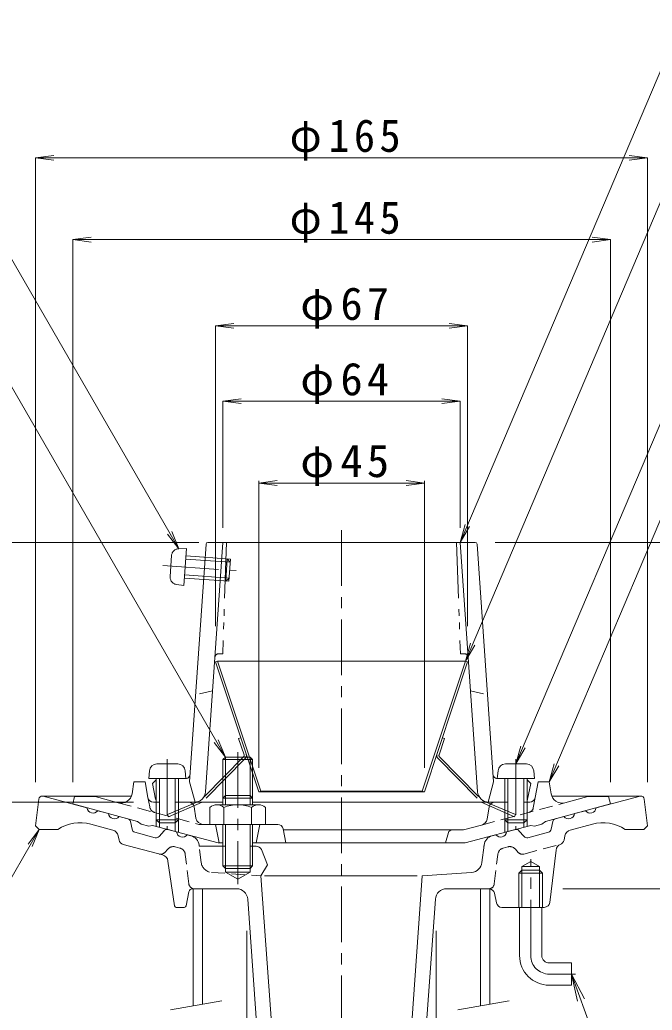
# Model space of a CAD drawing. Units: millimetres, scale not verified. Extents: x -286 to 229, y -348 to 411.
# Drawn here: x -123 to 47.5, y -21 to 245.9 of the extents above; entities that cross this region are included whole.
import ezdxf

# ---------------------------------------------------------------- set-up
doc = ezdxf.new("R2010")
doc.units = ezdxf.units.MM
doc.header["$LTSCALE"] = 3
for name, pattern in [('CHAIN1', [8, 5, -1, 1, -1]), ('DASHED1', [1.8, 1.2, -0.6]), ('DOUBLE_CHAIN1', [8.8, 5, -1, 0.6, -0.6, 0.6, -1])]:
    doc.linetypes.add(name, pattern=pattern)
for name, color, linetype, lineweight in [('0-1_躯体', 2, 'Continuous', 9), ('0-2_仕上', 4, 'Continuous', 9), ('0-3_建具', 4, 'Continuous', 9), ('0-4_その他', 7, 'Continuous', 9), ('0-5_寸法', 7, 'Continuous', 9), ('0-6_ハッチ', 2, 'DOUBLE_CHAIN1', 9)]:
    doc.layers.add(name, color=color, linetype=linetype, lineweight=lineweight)
doc.styles.add('ＭＳ ゴシック', font='')
doc.styles.get('ＭＳ ゴシック').set_extended_font_data('MS Gothic')

msp = doc.modelspace()

# ---------------------------------------------------------------- linework, layer by layer
at = {"layer": '0-1_躯体', "color": 3, "linetype": 'CHAIN1'}
for p, q in [((-36.259, 108.319), (-36.259, -48.995)), ((14.741, -6.307), (14.741, 19.693)), ((19.741, -11.307), (26.834, -11.307))]:
    msp.add_line(p, q, dxfattribs=at)
at = {"layer": '0-1_躯体', "color": 4, "linetype": 'CHAIN1'}
msp.add_line((-64.259, 48.517), (-64.259, 12.967), dxfattribs=at)
at = {"layer": '0-1_躯体', "color": 4}
for p, q in [((-67.582, 47.193), (-68.259, 46.517)), ((-68.259, 46.517), (-60.259, 46.517)), ((-68.259, 46.517), (-68.259, 34.349)), ((-67.582, 47.193), (-60.935, 47.193)), ((-67.582, 47.193), (-67.582, 34.349)), ((-60.259, 46.517), (-60.935, 47.193)), ((-60.935, 47.193), (-60.935, 34.349)), ((-60.259, 46.517), (-60.259, 34.349)), ((-71.759, 33.627), (-71.759, 29.049)), ((-69.882, 34.349), (-58.635, 34.349)), ((-68.006, 33.627), (-68.006, 29.049)), ((-60.512, 33.627), (-60.512, 29.049)), ((-56.759, 33.627), (-56.759, 29.049)), ((-71.759, 29.049), (-56.759, 29.049)), ((-68.259, 29.049), (-68.259, 17.869)), ((-67.582, 29.049), (-67.582, 17.193)), ((-60.935, 29.049), (-60.935, 17.193)), ((-60.259, 29.049), (-60.259, 17.869))]:
    msp.add_line(p, q, dxfattribs=at)
at = {"layer": '0-1_躯体'}
for p, q in [((-92.752, 37.33), (-92.259, 40.549)), ((-89.259, 40.549), (-92.259, 40.549)), ((-88.457, 36.273), (-89.259, 40.549)), ((15.94, 36.273), (16.741, 40.549)), ((16.741, 40.549), (19.741, 40.549)), ((20.234, 37.33), (19.741, 40.549)), ((-108.759, 34.549), (-108.259, 36.549)), ((-102.7, 36.549), (-108.259, 36.549)), ((-96.494, 34.886), (-102.7, 36.549)), ((-86.983, 35.049), (-85.389, 35.049)), ((-81.129, 35.049), (-77.524, 35.049)), ((8.611, 35.049), (5.007, 35.049)), ((14.465, 35.049), (12.871, 35.049)), ((23.976, 34.886), (30.182, 36.549)), ((30.182, 36.549), (35.741, 36.549)), ((36.241, 34.549), (35.741, 36.549)), ((-86.259, 32.464), (-86.259, 28.52)), ((-80.259, 32.464), (-80.259, 26.912)), ((-76.046, 33.802), (-75.518, 30.712)), ((3.528, 33.802), (2.957, 30.459)), ((7.741, 32.762), (7.741, 26.912)), ((13.741, 32.762), (13.741, 28.52)), ((-85.389, 29.449), (-85.389, 28.287)), ((-81.129, 29.449), (-81.129, 27.146)), ((8.611, 29.449), (8.611, 27.146)), ((12.871, 29.449), (12.871, 28.287)), ((-88.259, 28.538), (-87.259, 28.788)), ((-69.572, 24.049), (-87.259, 28.788)), ((-53.489, 29.049), (-73.546, 29.049)), ((-70.259, 29.049), (-69.259, 24.049)), ((-58.259, 29.049), (-59.259, 24.049)), ((-52.018, 27.843), (-51.259, 24.049)), ((-3.407, 27.549), (-51.959, 27.549)), ((-7.466, 26.824), (-8.259, 24.049)), ((1.503, 28.864), (-3.407, 27.549)), ((-2.946, 24.049), (14.741, 28.788)), ((15.741, 28.538), (14.741, 28.788)), ((-68.259, 24.049), (-69.572, 24.049)), ((-60.259, 24.049), (-2.946, 24.049))]:
    msp.add_line(p, q, dxfattribs=at)
at = {"layer": '0-1_躯体', "color": 3}
for p, q in [((-117.868, 35.817), (-118.759, 28.693)), ((-116.876, 36.693), (-92.923, 36.693)), ((-116.759, 36.693), (-104.903, 33.516)), ((44.358, 36.693), (20.405, 36.693)), ((44.241, 36.693), (32.386, 33.516)), ((45.351, 35.817), (46.241, 28.693)), ((-102.005, 32.739), (-99.108, 31.963)), ((29.488, 32.739), (26.59, 31.963)), ((-93.909, 30.57), (-96.21, 31.186)), ((-92.763, 27.729), (-93.188, 29.804)), ((20.246, 27.729), (20.67, 29.804)), ((21.391, 30.57), (23.692, 31.186)), ((-97.929, 27.506), (-103.9, 29.106)), ((-86.475, 25.472), (-92.043, 26.964)), ((-84.063, 27.359), (-85.468, 25.775)), ((-83.056, 27.662), (-80.755, 27.045)), ((10.538, 27.662), (8.237, 27.045)), ((11.545, 27.359), (12.95, 25.775)), ((13.958, 25.472), (19.525, 26.964)), ((25.411, 27.506), (31.382, 29.106)), ((-96.487, 25.975), (-96.249, 24.808)), ((-76.877, 26.006), (-77.857, 26.269)), ((4.359, 26.006), (5.34, 26.269)), ((23.97, 25.975), (23.731, 24.808)), ((-84.531, 20.81), (-95.167, 23.66)), ((-74.641, 23.192), (-74.675, 23.474)), ((-67.582, 23.192), (-74.641, 23.192)), ((-59.274, 23.192), (-60.935, 23.192)), ((-57.882, 22.25), (-56.259, 18.193)), ((1.578, 18.752), (2.158, 23.474)), ((2.123, 23.192), (2.158, 23.474)), ((19.899, 8.014), (21.584, 22.1)), ((-81.321, 7.121), (-83.07, 19.166)), ((12.381, 17.693), (14.741, 19.055)), ((-67.582, 16.193), (-67.582, 17.193)), ((-67.582, 16.193), (-60.935, 16.193)), ((-67.582, 16.193), (-64.259, 14.274)), ((-60.935, 16.193), (-64.259, 14.274)), ((-60.935, 17.193), (-60.935, 16.193)), ((-56.259, 18.193), (-57.999, 15.193)), ((-1.19, 16.125), (-14.519, 15.193)), ((11.566, 15.893), (12.381, 16.693)), ((12.381, 6.693), (12.381, 17.693)), ((12.381, 16.693), (17.101, 16.693)), ((17.101, 6.693), (17.101, 17.693)), ((17.101, 16.693), (17.916, 15.893)), ((-57.999, 15.193), (-54.749, -30.307)), ((-15.903, 15.193), (-57.034, 15.193)), ((-14.519, 15.193), (-17.769, -30.307)), ((11.566, 15.893), (17.916, 15.893)), ((11.566, 6.693), (11.566, 15.893)), ((17.916, 6.693), (17.916, 15.893)), ((-78.178, 7.094), (-77.42, 10.889)), ((-76.439, 11.693), (-76.259, 11.693)), ((-64.543, 11.693), (-76.029, 11.693)), ((-7.974, 11.693), (3.414, 11.693)), ((-61.56, 8.908), (-58.759, -30.307)), ((-10.958, 8.906), (-13.759, -30.307)), ((4.982, 10.487), (5.5, 7.898)), ((-80.826, 6.693), (-78.669, 6.693)), ((6.971, 6.693), (18.41, 6.693)), ((11.741, -6.307), (11.741, 6.693)), ((17.741, -6.307), (17.741, 6.693)), ((19.741, -8.307), (25.741, -8.307)), ((25.741, -8.307), (25.741, -14.307)), ((19.741, -14.307), (25.741, -14.307))]:
    msp.add_line(p, q, dxfattribs=at)
at = {"layer": '0-1_躯体', "linetype": 'DASHED1'}
for p, q in [((-96.494, 34.886), (-74.709, 29.049)), ((-87.991, 33.783), (-88.457, 36.273)), ((1.503, 28.864), (23.976, 34.886)), ((15.415, 33.474), (15.94, 36.273)), ((-73.546, 29.049), (-74.709, 29.049))]:
    msp.add_line(p, q, dxfattribs=at)
at = {"layer": '0-1_躯体', "color": 4, "linetype": 'DOUBLE_CHAIN1'}
for p, q in [((-67.582, 36.84), (-68.259, 36.164)), ((-68.259, 36.164), (-60.259, 36.164)), ((-67.582, 36.84), (-60.935, 36.84)), ((-60.259, 36.164), (-60.935, 36.84))]:
    msp.add_line(p, q, dxfattribs=at)
at = {"layer": '0-1_躯体', "color": 3, "linetype": 'DASHED1'}
for p, q in [((-83.12, 22.393), (-83.91, 21.502)), ((-81.106, 22.998), (-79.866, 22.666)), ((-74.096, 18.752), (-74.641, 23.192)), ((8.589, 22.998), (7.349, 22.666)), ((10.603, 22.393), (11.393, 21.502)), ((12.903, 21.049), (22.65, 23.66)), ((-77.421, 13.01), (-78.399, 20.978)), ((4.903, 13.01), (5.881, 20.978)), ((-71.327, 16.125), (-57.999, 15.193))]:
    msp.add_line(p, q, dxfattribs=at)
at = {"layer": '0-1_躯体'}
for points in [[(-88.259, 28.538), (-90.259, 29.074), (-91.259, 29.86), (-108.759, 34.549)], [(15.741, 28.538), (17.741, 29.074), (18.741, 29.86), (36.241, 34.549)]]:
    msp.add_lwpolyline(points, dxfattribs=at)
at = {"layer": '0-1_躯体', "color": 3}
for points in [[(-118.759, 28.693), (-117.759, 27.693), (-112.759, 27.693)], [(46.241, 28.693), (45.241, 27.693), (40.241, 27.693)], [(12.381, 17.693), (17.101, 17.693), (14.741, 19.055)]]:
    msp.add_lwpolyline(points, dxfattribs=at)
at = {"layer": '0-1_躯体', "color": 4}
msp.add_lwpolyline([(-60.259, 17.869), (-68.259, 17.869), (-67.582, 17.193), (-60.935, 17.193)], close=True, dxfattribs=at)
at = {"layer": '0-1_躯体', "color": 3}
for centre, radius, start, end in [((-116.876, 35.693), 1, 90, 172.87573), ((44.358, 35.693), 1, 7.12427, 90), ((-103.293, 33.731), 1.625, 187.62059, 322.3797), ((30.775, 33.731), 1.625, 217.6203, 352.37941), ((-106.747, 18.481), 11, 74.99973, 123.12935), ((-97.497, 32.178), 1.625, 187.62059, 322.3797), ((-94.168, 29.604), 1, 11.56538, 75.0005), ((21.65, 29.604), 1, 104.9995, 168.43462), ((24.979, 32.178), 1.625, 217.6203, 352.37941), ((34.229, 18.481), 11, 56.87065, 105.00027), ((-98.447, 25.574), 2, 11.56517, 75.0005), ((-91.784, 27.93), 1, 191.56642, 255.0005), ((-83.315, 26.696), 1, 75.00078, 138.43498), ((-79.144, 27.261), 1.625, 187.61911, 322.38022), ((6.627, 27.261), 1.625, 217.61978, 352.38089), ((10.797, 26.696), 1, 41.56502, 104.99922), ((19.266, 27.93), 1, 284.9995, 348.43358), ((25.929, 25.574), 2, 104.9995, 168.43483), ((-94.779, 25.109), 1.5, 191.56601, 254.99918), ((-86.216, 26.438), 1, 255.0005, 318.43578), ((-77.653, 23.108), 3, 6.99973, 74.99982), ((5.135, 23.108), 3, 105.00018, 173.00027), ((13.699, 26.438), 1, 221.56422, 284.9995), ((22.261, 25.109), 1.5, 285.00009, 348.43399), ((-59.274, 21.693), 1.5, 21.80128, 90), ((23.57, 21.863), 2, 111.9487, 173.18044), ((-85.049, 18.878), 2, 8.26039, 74.99913), ((-1.4, 19.117), 3, 273.99982, 352.99992), ((-76.439, 10.693), 1, 90, 168.69046), ((-64.552, 8.693), 3, 4.08546, 90), ((-7.966, 8.693), 3, 90, 175.91454), ((3.511, 10.192), 1.5, 11.31021, 90), ((18.41, 8.193), 1.5, 270, 353.18025), ((-80.826, 7.193), 0.5, 188.26138, 270), ((-78.669, 7.193), 0.5, 270, 348.69006), ((6.971, 8.193), 1.5, 191.31021, 270), ((19.741, -6.307), 8, 180, 270), ((19.741, -6.307), 2, 180, 270)]:
    msp.add_arc(centre, radius, start, end, dxfattribs=at)
at = {"layer": '0-1_躯体'}
for centre, radius, start, end in [((-95.717, 37.784), 3, 254.99973, 351.29286), ((-86.983, 36.549), 1.5, 190.61565, 270), ((-77.524, 33.549), 1.5, 9.69667, 90), ((5.007, 33.549), 1.5, 90, 170.30333), ((14.465, 36.549), 1.5, 270, 349.38435), ((23.2, 37.784), 3, 188.70714, 285.00027), ((-73.546, 31.049), 2, 189.69554, 270), ((0.986, 30.796), 2, 285.00002, 350.3044), ((-53.489, 27.549), 1.5, 11.31021, 90), ((-6.505, 26.549), 1, 90, 164.05402)]:
    msp.add_arc(centre, radius, start, end, dxfattribs=at)
at = {"layer": '0-1_躯体', "linetype": 'DASHED1'}
for centre, radius, start, end in [((-86.025, 34.152), 2, 190.61488, 254.99998), ((13.941, 33.75), 1.5, 285.00009, 349.38461)]:
    msp.add_arc(centre, radius, start, end, dxfattribs=at)
at = {"layer": '0-1_躯体', "color": 4}
for centre, radius, start, end in [((-69.882, 31.549), 2.8, 47.92557, 132.07463), ((-64.259, 24.259), 10.089, 68.19786, 111.80214), ((-58.635, 31.549), 2.8, 47.92572, 132.07428)]:
    msp.add_arc(centre, radius, start, end, dxfattribs=at)
at = {"layer": '0-1_躯体', "color": 3, "linetype": 'DASHED1'}
for centre, radius, start, end in [((-85.033, 22.498), 1.5, 254.99991, 318.43504), ((-81.624, 21.067), 2, 75.0005, 138.43507), ((-80.384, 20.734), 2, 7.00012, 75.00037), ((7.866, 20.734), 2, 104.99963, 172.99988), ((9.106, 21.067), 2, 41.56493, 104.9995), ((12.515, 22.498), 1.5, 221.56496, 285.00009), ((-71.118, 19.117), 3, 187.00008, 266.00018), ((-75.932, 13.193), 1.5, 187.00052, 270), ((3.414, 13.193), 1.5, 270, 352.99948)]:
    msp.add_arc(centre, radius, start, end, dxfattribs=at)
at = {"layer": '0-1_躯体', "color": 3, "linetype": 'CHAIN1'}
msp.add_arc((19.741, -6.307), 5, 180, 270, dxfattribs=at)
at = {"layer": '0-2_仕上', "color": 6}
for p, q in [((-72.936, 37.841), (-68.259, 105.049)), ((-72.303, 105.049), (-0.214, 105.049)), ((0.419, 37.841), (-4.259, 105.049)), ((0.284, 104.584), (4.741, 40.549)), ((-87.259, 40.049), (-86.259, 41.049)), ((-86.42, 35.853), (-87.259, 40.049)), ((-78.079, 41.458), (-80.259, 41.349)), ((4.741, 40.549), (3.241, 35.054)), ((5.561, 41.458), (7.741, 41.349)), ((14.741, 40.049), (13.741, 41.049)), ((13.902, 35.853), (14.741, 40.049)), ((-77.524, 35.049), (-68.259, 35.049)), ((-60.259, 35.049), (5.007, 35.049))]:
    msp.add_line(p, q, dxfattribs=at)
at = {"layer": '0-2_仕上', "color": 6, "linetype": 'DOUBLE_CHAIN1'}
for p, q in [((-67.259, 105.049), (-68.306, 75.049)), ((-5.259, 105.049), (-4.211, 75.049)), ((-69.414, 75.049), (-68.306, 75.049)), ((-3.104, 75.049), (-4.211, 75.049))]:
    msp.add_line(p, q, dxfattribs=at)
at = {"layer": '0-2_仕上', "linetype": 'DOUBLE_CHAIN1'}
for p, q in [((-82.098, 101.497), (-82.49, 95.859)), ((-80.138, 103.358), (-78.056, 103.395)), ((-78.056, 103.395), (-78.751, 93.419)), ((-84.434, 98.827), (-64.372, 97.43)), ((-78.256, 100.532), (-66.285, 99.699)), ((-78.551, 96.282), (-66.58, 95.449)), ((-80.807, 93.744), (-78.751, 93.419)), ((-78.612, 95.414), (-66.641, 94.581)), ((-66.58, 95.449), (-67.509, 94.642))]:
    msp.add_line(p, q, dxfattribs=at)
at = {"layer": '0-2_仕上', "color": 6, "linetype": 'DASHED1'}
for p, q in [((-71.043, 65.049), (-75.623, 64.049)), ((-1.475, 65.049), (3.106, 64.049))]:
    msp.add_line(p, q, dxfattribs=at)
at = {"layer": '0-2_仕上', "linetype": 'CHAIN1'}
for p, q in [((-83.259, 46.598), (-83.259, 27.716)), ((10.741, 46.598), (10.741, 27.716))]:
    msp.add_line(p, q, dxfattribs=at)
at = {"layer": '0-2_仕上'}
for p, q in [((-88.077, 43.523), (-88.259, 41.449)), ((-86.085, 45.349), (-80.433, 45.349)), ((-78.44, 43.523), (-78.259, 41.449)), ((5.923, 43.523), (5.741, 41.449)), ((13.567, 45.349), (7.915, 45.349)), ((15.56, 43.523), (15.741, 41.449)), ((-88.259, 41.449), (-78.259, 41.449)), ((-86.259, 41.449), (-86.259, 30.319)), ((-85.389, 41.449), (-85.389, 29.449)), ((-81.129, 41.449), (-81.129, 29.449)), ((-80.259, 41.449), (-80.259, 30.319)), ((15.741, 41.449), (5.741, 41.449)), ((7.741, 41.449), (7.741, 30.319)), ((8.611, 41.449), (8.611, 29.449)), ((12.871, 41.449), (12.871, 29.449)), ((13.741, 41.449), (13.741, 30.319)), ((-85.389, 29.449), (-86.259, 30.319)), ((-86.259, 30.319), (-80.259, 30.319)), ((-85.389, 29.449), (-81.129, 29.449)), ((-81.129, 29.449), (-80.259, 30.319)), ((8.611, 29.449), (7.741, 30.319)), ((13.741, 30.319), (7.741, 30.319)), ((12.871, 29.449), (8.611, 29.449)), ((12.871, 29.449), (13.741, 30.319))]:
    msp.add_line(p, q, dxfattribs=at)
at = {"layer": '0-2_仕上', "color": 6}
msp.add_lwpolyline([(-72.802, 104.584), (-77.259, 40.549), (-75.759, 35.054)], dxfattribs=at)
at = {"layer": '0-2_仕上', "linetype": 'DOUBLE_CHAIN1'}
for points in [[(-78.195, 101.4), (-66.224, 100.567), (-66.641, 94.581)], [(-66.285, 99.699), (-67.092, 100.627), (-67.509, 94.642)]]:
    msp.add_lwpolyline(points, dxfattribs=at)
at = {"layer": '0-2_仕上', "color": 6}
for centre, radius, start, end in [((-72.303, 104.549), 0.5, 90, 176.01863), ((-0.214, 104.549), 0.5, 3.98137, 90), ((-78.128, 42.457), 1, 272.86212, 356.01863), ((5.611, 42.457), 1, 183.98137, 267.13788), ((-75.929, 38.049), 3, 270, 356.01866), ((3.412, 38.049), 3, 183.98134, 270), ((-85.439, 36.049), 1, 191.31021, 214.94307), ((12.921, 36.049), 1, 325.05693, 348.68979)]:
    msp.add_arc(centre, radius, start, end, dxfattribs=at)
at = {"layer": '0-2_仕上', "linetype": 'DOUBLE_CHAIN1'}
for centre, start, end in [((-80.103, 101.359), 91.01801, 176.01799), ((-80.495, 95.72), 176.01799, 261.01797)]:
    msp.add_arc(centre, 2, start, end, dxfattribs=at)
at = {"layer": '0-2_仕上', "color": 6, "linetype": 'DOUBLE_CHAIN1'}
for centre, start, end in [((-69.414, 74.049), 90, 176.01874), ((-3.104, 74.049), 3.98126, 90)]:
    msp.add_arc(centre, 1, start, end, dxfattribs=at)
at = {"layer": '0-2_仕上'}
for centre, start, end in [((-86.085, 43.349), 90, 174.99998), ((-80.433, 43.349), 5.00002, 90), ((7.915, 43.349), 90, 174.99998), ((13.567, 43.349), 5.00002, 90)]:
    msp.add_arc(centre, 2, start, end, dxfattribs=at)
at = {"layer": '0-3_建具'}
for p, q in [((-76.259, 11.693), (-76.259, -19.884)), ((-73.759, 11.693), (-76.259, 11.693)), ((-73.759, 11.693), (-73.759, -19.444)), ((1.241, 11.693), (3.741, 11.693)), ((1.241, 11.693), (1.241, -19.884)), ((3.741, 11.693), (3.741, -19.444))]:
    msp.add_line(p, q, dxfattribs=at)
at = {"layer": '0-3_建具', "color": 7}
for p, q in [((-82.372, -20.962), (-68.585, -18.531)), ((-4.872, -20.962), (8.915, -18.531))]:
    msp.add_line(p, q, dxfattribs=at)
at = {"layer": '0-4_その他'}
for p, q in [((-118.759, 208.741), (-113.802, 209.394)), ((-118.759, 208.741), (46.241, 208.741)), ((-118.759, 208.741), (-113.802, 208.089)), ((-118.759, 208.741), (-118.759, 40.47)), ((46.241, 208.741), (41.284, 209.394)), ((46.241, 208.741), (41.284, 208.089)), ((46.241, 208.741), (46.241, 40.47)), ((-108.759, 186.677), (-103.802, 187.329)), ((36.241, 186.677), (31.284, 187.329)), ((-108.759, 186.677), (36.241, 186.677)), ((-108.759, 186.677), (-103.802, 186.024)), ((-108.759, 186.677), (-108.759, 40.47)), ((36.241, 186.677), (31.284, 186.024)), ((36.241, 186.677), (36.241, 40.47)), ((-70.259, 163.451), (-65.302, 164.104)), ((-70.259, 163.451), (-2.259, 163.451)), ((-70.259, 163.451), (-65.302, 162.798)), ((-70.259, 163.451), (-70.259, 82.444)), ((-2.259, 163.451), (-7.216, 164.104)), ((-2.259, 163.451), (-7.216, 162.798)), ((-2.259, 163.451), (-2.259, 82.444)), ((-68.259, 143.128), (-63.302, 143.781)), ((-68.259, 143.128), (-4.259, 143.128)), ((-68.259, 143.128), (-63.302, 142.476)), ((-68.259, 143.128), (-68.259, 109.029)), ((-4.259, 143.128), (-9.216, 143.781)), ((-4.259, 143.128), (-9.216, 142.476)), ((-4.259, 143.128), (-4.259, 109.029)), ((-58.592, 121.073), (-53.635, 121.726)), ((-58.592, 121.673), (-58.592, 44.289)), ((-58.592, 121.073), (-13.925, 121.073)), ((-58.592, 121.073), (-53.635, 120.421)), ((-13.925, 121.073), (-18.883, 121.726)), ((-13.925, 121.073), (-18.883, 120.421)), ((-13.925, 121.673), (-13.925, 44.289)), ((-147.427, 105.049), (-74.726, 105.049)), ((93.638, 105.049), (5.131, 105.049)), ((-147.427, 35.049), (-92.332, 35.049)), ((71.059, 11.693), (23.427, 11.693)), ((-61.759, -84.068), (-61.759, 0.383)), ((-10.759, -84.068), (-10.759, 0.383))]:
    msp.add_line(p, q, dxfattribs=at)
at = {"layer": '0-5_寸法'}
for p, q in [((-4.259, 105.049), (55.543, 245.933)), ((-2.828, 73.049), (53.59, 205.963)), ((-80.138, 103.358), (-125.507, 181.939)), ((10.741, 45.349), (59.592, 160.434)), ((-67.582, 47.193), (-125.235, 147.049)), ((-4.259, 105.049), (-2.923, 109.867)), ((-80.138, 103.358), (-83.182, 107.325)), ((-80.138, 103.358), (-82.052, 107.978)), ((-4.259, 105.049), (-1.721, 109.357)), ((-2.828, 73.049), (-1.492, 77.867)), ((-2.828, 73.049), (-0.29, 77.357)), ((-67.582, 47.193), (-70.626, 51.159)), ((-67.582, 47.193), (-69.496, 51.812)), ((10.741, 45.349), (12.077, 50.167)), ((10.741, 45.349), (13.279, 49.657)), ((19.741, 40.549), (21.077, 45.367)), ((19.741, 40.549), (22.279, 44.857)), ((-117.759, 27.693), (-143.74, -17.307)), ((-117.759, 27.693), (-120.803, 23.726)), ((-117.759, 27.693), (-119.672, 23.073)), ((25.741, -11.307), (73.424, -142.316)), ((25.741, -11.307), (29.204, -17.96)), ((25.741, -11.307), (27.364, -18.63))]:
    msp.add_line(p, q, dxfattribs=at)
msp.add_lwpolyline([(19.741, 40.549), (56.117, 126.246), (171.168, 126.246)], dxfattribs=at)
at = {"layer": '0-6_ハッチ', "linetype": 'Continuous'}
for p, q in [((-69.69, 73.049), (-70.259, 72.859)), ((-69.69, 73.049), (-2.828, 73.049)), ((-58.023, 38.049), (-69.69, 73.049)), ((-14.495, 38.049), (-2.828, 73.049)), ((-13.925, 37.859), (-2.259, 72.859)), ((-2.828, 73.049), (-2.259, 72.859)), ((-58.592, 37.859), (-13.925, 37.859)), ((-14.495, 38.049), (-58.023, 38.049)), ((-14.495, 38.049), (-13.925, 37.859))]:
    msp.add_line(p, q, dxfattribs=at)
at = {"layer": '0-6_ハッチ'}
for p, q in [((-64.015, 52.229), (-63.445, 52.419)), ((-62.55, 47.834), (-64.015, 52.229)), ((-9.968, 47.834), (-8.503, 52.229)), ((-8.503, 52.229), (-9.072, 52.419)), ((-62.691, 47.224), (-74.205, 35.524)), ((-62.264, 46.803), (-73.86, 35.019)), ((-10.254, 46.803), (1.342, 35.019)), ((-9.826, 47.224), (1.687, 35.524)), ((-83.161, 31.685), (-74.205, 35.524)), ((10.643, 31.685), (1.687, 35.524))]:
    msp.add_line(p, q, dxfattribs=at)
at = {"layer": '0-6_ハッチ', "linetype": 'Continuous'}
msp.add_lwpolyline([(-58.023, 38.049), (-58.592, 37.859), (-70.259, 72.859)], dxfattribs=at)
at = {"layer": '0-6_ハッチ'}
for points in [[(-83.161, 31.685), (-82.925, 31.133), (-73.86, 35.019)], [(10.643, 31.685), (10.407, 31.133), (1.342, 35.019)]]:
    msp.add_lwpolyline(points, dxfattribs=at)
for centre, radius, start, end in [((-63.119, 47.644), 0.6, 315.45961, 18.43547), ((-63.119, 47.644), 1.2, 315.45961, 18.43547), ((-9.399, 47.644), 1.2, 161.56453, 224.54039), ((-9.399, 47.644), 0.6, 161.56453, 224.54039)]:
    msp.add_arc(centre, radius, start, end, dxfattribs=at)

# ---------------------------------------------------------------- texts
at = {"layer": '0-4_その他', "color": 2, "char_height": 8.798, "attachment_point": 7, "style": 'ＭＳ ゴシック'}
for s, insert in [('\\T1.21;\\W0.95;φ165', (-50.259, 207.941)), ('\\T1.21;\\W0.95;φ145', (-50.259, 185.877)), ('\\T1.19;φ67', (-47.384, 162.651)), ('\\T1.19;φ64', (-47.384, 142.328)), ('\\T1.19;φ45', (-47.384, 120.273))]:
    msp.add_mtext(s, dxfattribs=dict(at, insert=insert))

doc.saveas('drawing.dxf')
